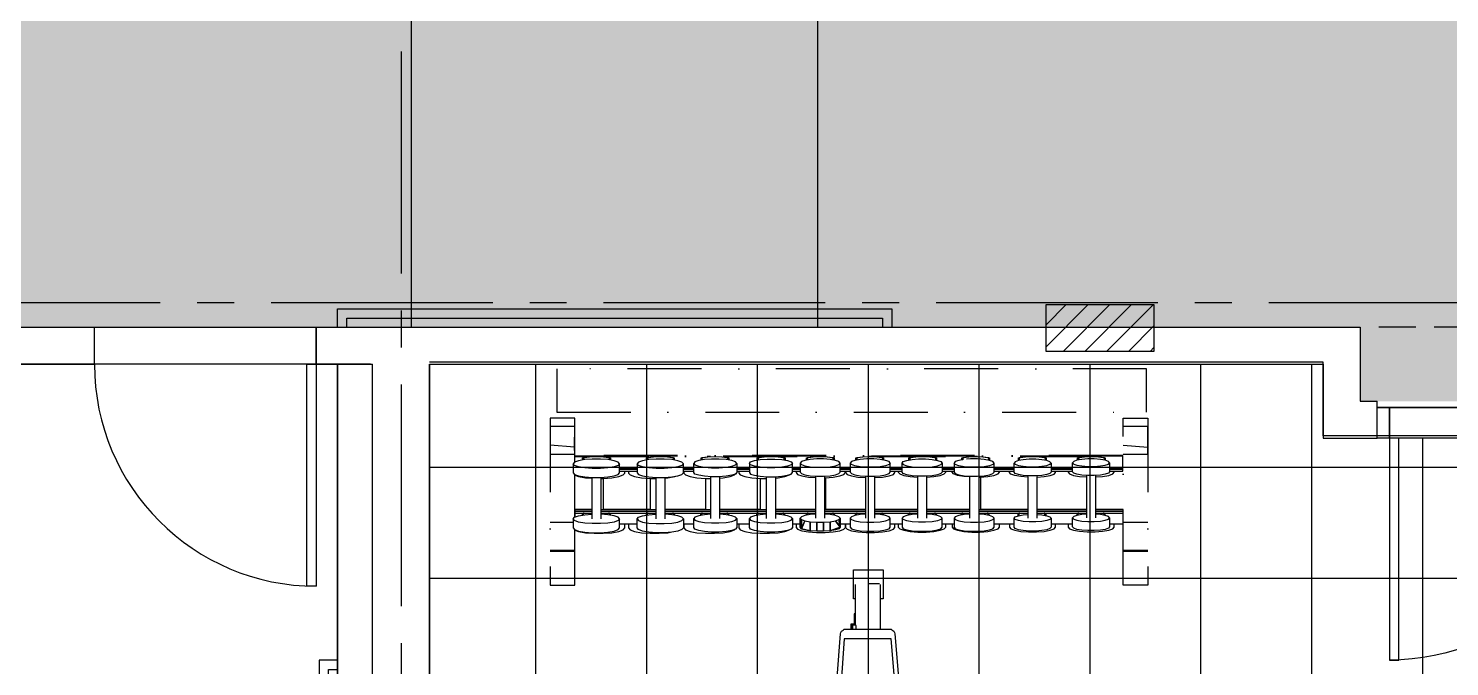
# Model space of a CAD drawing. Header units: inches. Extents: x 5931 to 10048, y 0 to 3185.
# Drawn here: x 7059.5 to 7290.3, y 1058.2 to 1161.8 of the extents above; entities that cross this region are included whole.
import ezdxf

# ---------------------------------------------------------------- set-up
doc = ezdxf.new("R2010")
doc.units = ezdxf.units.IN
doc.header["$LTSCALE"] = 48
doc.header["$MEASUREMENT"] = 0
for name, pattern in [('CENTER2', [1.125, 0.75, -0.125, 0.125, -0.125]), ('DASHDOT2', [0.5, 0.25, -0.125, 0, -0.125]), ('HIDDEN', [0.375, 0.25, -0.125]), ('HIDDEN2', [0.1875, 0.125, -0.0625])]:
    doc.linetypes.add(name, pattern=pattern)
for name, color, linetype in [('_0_Objects', 8, 'Continuous'), ('A-Door', 8, 'Continuous'), ('A-Door-Head', 8, 'Continuous'), ('A-Eqpm-NIC', 8, 'DASHDOT2'), ('A-Flor-Case-Full Height', 8, 'Continuous'), ('A-Flor-Hral', 8, 'Continuous'), ('A-Flor-Pattern', 8, 'Continuous'), ('A-Flor-Soffit', 8, 'HIDDEN2'), ('A-Flor-Spcl', 8, 'Continuous'), ('A-Flor-Strs', 8, 'Continuous'), ('A-Glaz', 8, 'Continuous'), ('A-Grid(3-32)', 8, 'CENTER2'), ('A-Wall-Full', 8, 'Continuous')]:
    doc.layers.add(name, color=color, linetype=linetype)

# ---------------------------------------------------------------- blocks, each defined once
blk = doc.blocks.new('1ST FLOOR - STRUCTURAL GRID')
at = {"layer": 'A-Grid(3-32)'}
for p, q in [((3104.5, -7426.01), (3104.5, -9520.75)), ((5927.38, -8924.75), (2104.5, -8924.75))]:
    blk.add_line(p, q, dxfattribs=at)
blk = doc.blocks.new('Precor_119_0')
for p, q in [((-10.37, 52.71), (-10.37, 53.92)), ((-9.84, 53.92), (-9.84, 52.71)), ((10.71, 53.92), (10.71, 52.71)), ((-12.87, 52.25), (-12.87, 51.8)), ((-2, 46.98), (-2, 51.26)), ((-1.94, 51.37), (-1.87, 51.38)), ((-1.87, 51.38), (1.86, 51.38)), ((1.87, 51.38), (1.94, 51.37)), ((2, 51.26), (2, 46.98)), ((12.99, 48.54), (12.99, 50.99)), ((5, 37.04), (5.32, 37.04)), ((5.32, 36.54), (5, 36.54)), ((-4.65, 18.12), (-4.62, 18.14)), ((3.82, 11.13), (4.36, 18.14)), ((4.62, 18.14), (4.65, 18.12)), ((-2, 2.36), (-2, 9.55)), ((2.68, 9.55), (2.68, 8.8)), ((2, 8.91), (2, 2.36)), ((2.02, 8.8), (2.49, 8.8)), ((2.68, 8.8), (2.71, 8.8)), ((-0.21, 2.22), (-1.87, 2.22))]:
    blk.add_line(p, q)
for points in [[(-11.21, 52.39), (-11.21, 53.16), (-11.21, 53.19), (-11.18, 53.21), (-11.15, 53.22), (-10.48, 53.22)], [(-10.48, 52.93), (-10.48, 53.81), (-10.37, 53.92), (-9.84, 53.92), (-9.73, 53.81), (-9.73, 52.93)], [(-9.73, 53.22), (-9.13, 53.22), (-9.1, 53.21), (-9.08, 53.19), (-9.07, 53.16), (-9.07, 52.39)], [(9.34, 52.39), (9.34, 53.16), (9.35, 53.19), (9.37, 53.21), (9.4, 53.22), (10.07, 53.22)], [(10.07, 52.93), (10.07, 53.81), (10.18, 53.92)], [(10.66, 52.71), (10.18, 52.71), (10.18, 53.92), (10.71, 53.92), (10.82, 53.81), (10.82, 52.93)], [(10.82, 53.22), (11.42, 53.22), (11.45, 53.21), (11.47, 53.19), (11.48, 53.16), (11.48, 52.39)], [(-12.89, 48.43), (-12.92, 48.43), (-13.18, 48.43), (-13.24, 48.44), (-13.28, 48.48), (-13.3, 48.54), (-13.3, 52.25), (-13.28, 52.3), (-13.24, 52.35), (-13.18, 52.36), (-12.92, 52.36), (-12.89, 52.36)], [(-12.89, 52.36), (-12.87, 52.38), (-12.8, 52.39), (12.94, 52.39), (13.01, 52.38), (13.02, 52.36)], [(13.02, 52.36), (13.18, 52.36), (13.24, 52.35), (13.28, 52.3), (13.3, 52.25), (13.3, 48.54), (13.28, 48.48), (13.24, 48.44), (13.18, 48.43), (13.02, 48.43)], [(-1.99, 48.39), (-12.8, 48.39), (-12.87, 48.41), (-12.89, 48.43)], [(13.02, 48.43), (13.01, 48.41), (12.94, 48.39), (2, 48.39)], [(5, 42.92), (4.96, 42.82), (4.85, 42.75), (4.7, 42.73), (-4.7, 42.73), (-4.85, 42.75), (-4.96, 42.82), (-5, 42.92)], [(5.55, 36.48), (5.32, 36.48), (5.32, 37.11), (5.55, 37.11)], [(5, 36.6), (4.96, 36.51), (4.92, 36.45), (4.81, 36.38), (4.66, 36.35), (-4.62, 36.35), (-4.77, 36.38), (-4.88, 36.45), (-4.96, 36.51), (-5, 36.6)], [(4.85, 36.44), (4.7, 36.41), (-4.7, 36.41), (-4.85, 36.44), (-4.96, 36.51)], [(4.96, 36.24), (4.85, 36.17), (4.7, 36.15), (-4.7, 36.15), (-4.85, 36.17), (-4.96, 36.24)], [(-3.92, 9.73), (-4.04, 9.79), (-4.24, 9.91), (-4.31, 10.08), (-4.39, 10.33), (-5, 17.35), (-5, 17.6), (-4.92, 17.84), (-4.84, 18.01), (-4.65, 18.13), (-4.63, 18.14)], [(-4.36, 18.14), (-3.77, 11.13), (3.82, 11.13)], [(4.63, 18.14), (4.65, 18.13), (4.84, 18.01), (4.92, 17.84), (5, 17.6), (5, 17.35), (4.45, 10.33), (4.37, 10.08), (4.29, 9.91), (4.09, 9.79), (3.98, 9.73)], [(4.06, 9.77), (3.82, 9.55), (-3.77, 9.55), (-4.01, 9.77)], [(2.46, 9.55), (2.46, 9), (2.44, 8.94), (2.4, 8.89), (2.33, 8.87), (2.09, 8.87), (2.02, 8.89), (1.98, 8.94), (1.96, 9), (1.96, 9.55)], [(2.71, 9.55), (2.71, 8.69), (2.21, 8.69)], [(2.68, 8.79), (2.49, 8.79), (2.49, 9.55)], [(2.02, 8.89), (2.02, 7.09), (2.21, 7.09), (2.21, 8.8)], [(2, 4.68), (2.34, 4.68), (2.34, 0), (-2.5, 0), (-2.5, 4.68), (-2, 4.68)]]:
    blk.add_lwpolyline(points)
for points in [[(-5, 18.44), (-5, 46.69), (-4.96, 46.8), (-4.92, 46.88), (-4.83, 46.96), (-4.7, 46.98), (4.7, 46.98), (4.83, 46.96), (4.92, 46.88), (4.96, 46.8), (5, 46.69), (5, 18.44), (4.96, 18.32), (4.92, 18.24), (4.83, 18.17), (4.7, 18.14), (-4.7, 18.14), (-4.83, 18.17), (-4.92, 18.24), (-4.96, 18.32)], [(-5, 46.69), (-4.96, 46.8), (-4.83, 18.17), (-5, 18.44)], [(-4.92, 46.88), (-4.83, 46.96), (-4.83, 18.17), (-4.96, 46.8)], [(-4.7, 46.98), (4.7, 46.98), (-4.83, 18.17), (-4.83, 46.96)], [(4.83, 46.96), (4.92, 46.88), (-4.83, 18.17), (4.7, 46.98)], [(4.96, 46.8), (5, 46.69), (-4.83, 18.17), (4.92, 46.88)], [(5, 18.44), (4.96, 18.32), (-4.83, 18.17), (5, 46.69)], [(5.61, 37.23), (5.61, 36.36), (5.55, 36.36), (5.55, 37.23)], [(5.61, 36.36), (5.55, 36.36), (5.55, 37.23), (5.61, 37.23)], [(-4.96, 18.32), (-5, 18.44), (-4.83, 18.17), (-4.92, 18.24)], [(4.92, 18.24), (4.83, 18.17), (-4.83, 18.17), (4.96, 18.32)], [(4.7, 18.14), (-4.7, 18.14), (-4.83, 18.17), (4.83, 18.17)]]:
    blk.add_lwpolyline(points, close=True)
blk = doc.blocks.new('Precor_812')
for p, q in [((-44.55, 24.18), (-44.53, 24.18)), ((-48.53, 21.25), (-44.53, 21.25)), ((-44.53, 22.94), (-44.56, 22.94)), ((-44.56, 22.8), (-44.53, 22.8)), ((-44.53, 21.39), (-44.53, 21.39)), ((44.47, 21.03), (-44.53, 21.03)), ((-44.53, 20.98), (44.47, 20.98)), ((44.47, 20.94), (-44.53, 20.94)), ((-44.53, 20.88), (44.47, 20.88)), ((44.53, 21.25), (48.53, 21.25)), ((48.53, 22.94), (48.5, 22.94)), ((48.5, 22.8), (48.53, 22.8)), ((48.53, 21.39), (48.53, 21.39)), ((-37.28, 18.93), (-34.39, 18.93)), ((-34.39, 18.75), (-37.28, 18.75)), ((-37.28, 18.51), (-34.39, 18.51)), ((-26.89, 18.93), (-25.22, 18.93)), ((-25.22, 18.75), (-26.89, 18.75)), ((-26.89, 18.51), (-25.22, 18.51)), ((-18.22, 18.93), (-16.18, 18.93)), ((-16.18, 18.75), (-18.22, 18.75)), ((-18.22, 18.51), (-16.18, 18.51)), ((-9.18, 18.93), (-7.94, 18.93)), ((-7.94, 18.75), (-9.18, 18.75)), ((-9.18, 18.51), (-7.94, 18.51)), ((-1.44, 18.93), (0.2, 18.93)), ((0.2, 18.75), (-1.44, 18.75)), ((-1.44, 18.51), (0.2, 18.51)), ((6.7, 18.93), (8.63, 18.93)), ((8.63, 18.75), (6.7, 18.75)), ((6.7, 18.51), (8.63, 18.51)), ((15.13, 18.93), (17.06, 18.93)), ((17.06, 18.75), (15.13, 18.75)), ((15.13, 18.51), (17.06, 18.51)), ((23.56, 18.93), (26.8, 18.93)), ((26.8, 18.75), (23.56, 18.75)), ((23.56, 18.51), (26.8, 18.51)), ((32.8, 18.93), (36.31, 18.93)), ((36.31, 18.75), (32.8, 18.75)), ((32.8, 18.51), (36.31, 18.51)), ((42.31, 18.93), (44.47, 18.93)), ((44.47, 18.75), (42.31, 18.75)), ((-44.53, 11.03), (-44.53, 17.96)), ((-41.78, 17.48), (-41.78, 10.75)), ((-40.28, 17.48), (-40.28, 10.75)), ((-39.89, 12.21), (-39.89, 17.32)), ((-32.31, 17.32), (-32.31, 12.21)), ((-31.39, 17.48), (-31.39, 10.75)), ((-29.89, 17.48), (-29.89, 10.75)), ((-23.31, 17.32), (-23.31, 12.21)), ((-22.47, 17.59), (-22.47, 10.81)), ((-20.97, 10.81), (-20.97, 17.59)), ((-14.41, 17.32), (-14.41, 12.21)), ((-13.43, 17.59), (-13.43, 10.81)), ((-11.93, 17.59), (-11.93, 10.81)), ((-5.44, 17.7), (-5.44, 10.86)), ((-3.94, 10.86), (-3.94, 17.7)), ((-3.83, 17.45), (-3.83, 12.21)), ((2.7, 17.7), (2.7, 10.86)), ((4.2, 10.86), (4.2, 17.7)), ((11.1, 17.54), (11.1, 12.21)), ((11.13, 17.7), (11.13, 10.86)), ((12.63, 10.86), (12.63, 17.7)), ((19.56, 17.7), (19.56, 10.86)), ((21.06, 17.7), (21.06, 10.86)), ((21.34, 17.54), (21.34, 12.21)), ((29.05, 17.76), (29.05, 10.87)), ((30.55, 10.87), (30.55, 17.76)), ((38.56, 17.81), (38.56, 10.92)), ((40.06, 10.92), (40.06, 17.81)), ((-44.51, 12.3), (-44.51, 11.03)), ((-41.78, 12.3), (-44.51, 12.3)), ((-41.78, 12.21), (-44.51, 12.21)), ((-41.78, 11.95), (-44.51, 11.95)), ((-44.51, 11.7), (-41.78, 11.7)), ((-43.28, 11.36), (-43.28, 11.7)), ((-31.39, 12.21), (-40.28, 12.21)), ((-31.39, 11.95), (-40.28, 11.95)), ((-40.28, 11.7), (-31.39, 11.7)), ((-32.31, 12.3), (-39.89, 12.3)), ((-38.77, 11.7), (-38.77, 11.36)), ((-32.88, 11.36), (-32.88, 11.7)), ((-23.31, 12.3), (-29.89, 12.3)), ((-22.47, 12.21), (-29.89, 12.21)), ((-22.47, 11.95), (-29.89, 11.95)), ((-29.89, 11.7), (-22.47, 11.7)), ((-28.38, 11.7), (-28.38, 11.36)), ((-24.07, 11.33), (-24.07, 11.7)), ((-14.41, 12.3), (-20.97, 12.3)), ((-13.43, 12.21), (-20.97, 12.21)), ((-13.43, 11.95), (-20.97, 11.95)), ((-20.97, 11.7), (-13.43, 11.7)), ((-19.57, 11.7), (-19.57, 11.37)), ((-14.97, 11.34), (-14.97, 11.7)), ((-5.44, 12.3), (-11.93, 12.3)), ((-5.44, 12.21), (-11.93, 12.21)), ((-5.44, 11.95), (-11.93, 11.95)), ((-11.93, 11.7), (-5.44, 11.7)), ((-10.47, 11.7), (-10.47, 11.36)), ((-6.9, 11.35), (-6.9, 11.7)), ((2.7, 12.21), (-3.94, 12.21)), ((2.7, 11.95), (-3.94, 11.95)), ((-3.94, 11.7), (2.7, 11.7)), ((2.7, 12.3), (-3.83, 12.3)), ((-2.39, 11.7), (-2.39, 11.33)), ((1.08, 11.32), (1.08, 11.7)), ((11.1, 12.3), (4.2, 12.3)), ((11.13, 12.21), (4.2, 12.21)), ((11.13, 11.95), (4.2, 11.95)), ((4.2, 11.7), (11.13, 11.7)), ((5.58, 11.7), (5.58, 11.36)), ((9.65, 11.34), (9.65, 11.7)), ((19.56, 12.3), (12.63, 12.3)), ((19.56, 12.21), (12.63, 12.21)), ((19.56, 11.95), (12.63, 11.95)), ((12.63, 11.7), (19.56, 11.7)), ((14.15, 11.7), (14.15, 11.33)), ((18.22, 11.36), (18.22, 11.7)), ((29.05, 12.21), (21.06, 12.21)), ((29.05, 11.95), (21.06, 11.95)), ((21.06, 11.7), (29.05, 11.7)), ((29.05, 12.3), (21.34, 12.3)), ((22.72, 11.7), (22.72, 11.31)), ((27.45, 11.25), (27.45, 11.7)), ((38.56, 12.3), (30.55, 12.3)), ((38.56, 12.21), (30.55, 12.21)), ((38.56, 11.95), (30.55, 11.95)), ((30.55, 11.7), (38.56, 11.7)), ((31.95, 11.7), (31.95, 11.3)), ((37.04, 11.33), (37.04, 11.7)), ((44.52, 12.21), (40.06, 12.21)), ((44.52, 11.95), (40.06, 11.95)), ((40.06, 11.7), (44.52, 11.7)), ((41.54, 11.7), (41.54, 11.33)), ((-48.53, 10.22), (-44.78, 10.22)), ((-37.28, 9.98), (-34.39, 9.98)), ((-26.89, 9.98), (-25.22, 9.98)), ((-18.22, 9.98), (-16.18, 9.98)), ((-9.18, 9.98), (-7.94, 9.98)), ((-1.44, 9.98), (0.2, 9.98)), ((6.7, 9.98), (8.63, 9.98)), ((15.13, 9.98), (17.06, 9.98)), ((23.56, 9.98), (26.8, 9.98)), ((32.8, 9.98), (36.31, 9.98)), ((44.53, 10.22), (48.53, 10.22)), ((-44.53, 0), (-44.53, 9.01)), ((-44.53, 5.63), (-48.53, 5.63)), ((-48.53, 5.53), (-44.53, 5.53)), ((48.53, 5.63), (44.53, 5.63)), ((44.53, 5.53), (48.53, 5.53))]:
    blk.add_line(p, q)
for points in [[(-44.53, 19.98), (-44.53, 27.12), (-48.53, 27.12), (-48.53, 0), (-44.53, 0)], [(-44.56, 22.37), (-44.53, 25.73), (-48.53, 25.73)], [(44.53, 22.71), (48.5, 22.37), (48.53, 25.73), (44.53, 25.73)], [(-48.53, 21.27), (-44.53, 21.27), (-44.56, 22.37), (-48.53, 22.71)], [(-43.25, 20.31), (-43.25, 20.69), (-42.2, 20.81), (-41, 20.86), (-39.8, 20.81), (-38.75, 20.69), (-38.75, 20.3)], [(-38.88, 20.32), (-38.88, 20.65), (-39.87, 20.77), (-41, 20.81), (-42.13, 20.77), (-43.12, 20.65), (-43.12, 20.34)], [(-40.83, 20.94), (-40.56, 20.95), (-40.3, 20.94)], [(-32.87, 20.31), (-32.87, 20.69), (-31.82, 20.81), (-30.62, 20.86), (-29.42, 20.81), (-28.37, 20.69), (-28.37, 20.3)], [(-28.5, 20.33), (-28.5, 20.65), (-29.49, 20.77), (-30.62, 20.81), (-31.75, 20.77), (-32.74, 20.65), (-32.74, 20.33)], [(-31.84, 20.94), (-31.58, 20.95), (-31.32, 20.94)], [(-24.03, 20.29), (-24.03, 20.69), (-22.98, 20.81), (-21.78, 20.86), (-20.58, 20.81), (-19.53, 20.69), (-19.53, 20.31)], [(-19.66, 20.33), (-19.66, 20.65), (-20.65, 20.77), (-21.78, 20.81), (-22.91, 20.77), (-23.9, 20.65), (-23.9, 20.31)], [(-23.01, 20.94), (-22.75, 20.95), (-22.49, 20.94)], [(-14.9, 20.31), (-14.9, 20.69), (-13.84, 20.81), (-12.65, 20.86), (-11.45, 20.81), (-10.39, 20.69), (-10.39, 20.29)], [(-10.52, 20.32), (-10.52, 20.65), (-11.52, 20.77), (-12.65, 20.81), (-13.77, 20.77), (-14.77, 20.65), (-14.77, 20.33)], [(-13.89, 20.94), (-13.62, 20.95), (-13.36, 20.94)], [(-6.93, 20.29), (-6.93, 20.69), (-5.88, 20.81), (-4.68, 20.86), (-3.48, 20.81), (-2.43, 20.69), (-2.43, 20.29)], [(-2.56, 20.31), (-2.56, 20.65), (-3.55, 20.77), (-4.68, 20.81), (-5.81, 20.77), (-6.8, 20.65), (-6.8, 20.31)], [(-4.95, 20.94), (-4.68, 20.95), (-4.42, 20.94)], [(1.12, 20.27), (1.12, 20.69), (2.17, 20.81), (3.37, 20.86), (4.57, 20.81), (5.62, 20.69), (5.62, 20.3)], [(5.49, 20.33), (5.49, 20.65), (4.5, 20.77), (3.37, 20.81), (2.24, 20.77), (1.25, 20.65), (1.25, 20.3)], [(3.1, 20.94), (3.37, 20.95), (3.63, 20.94)], [(9.72, 20.31), (9.72, 20.69), (10.78, 20.81), (11.97, 20.86), (13.17, 20.81), (14.23, 20.69), (14.23, 20.27)], [(14.1, 20.29), (14.1, 20.65), (13.1, 20.77), (11.97, 20.81), (10.85, 20.77), (9.85, 20.65), (9.85, 20.33)], [(11.71, 20.94), (11.97, 20.95), (12.24, 20.94)], [(18.33, 20.33), (18.33, 20.69), (19.38, 20.81), (20.58, 20.86), (21.78, 20.81), (22.83, 20.69), (22.83, 20.24)], [(22.7, 20.26), (22.7, 20.65), (21.71, 20.77), (20.58, 20.81), (19.45, 20.77), (18.46, 20.65), (18.46, 20.35)], [(20.32, 20.94), (20.58, 20.95), (20.85, 20.94)], [(27.52, 20.22), (27.52, 20.69), (28.57, 20.81), (29.77, 20.86), (30.97, 20.81), (32.02, 20.69), (32.02, 20.23)], [(31.89, 20.26), (31.89, 20.65), (30.9, 20.77), (29.77, 20.81), (28.64, 20.77), (27.65, 20.65), (27.65, 20.25)], [(29.51, 20.94), (29.77, 20.95), (30.04, 20.94)], [(37.11, 20.29), (37.11, 20.69), (38.17, 20.81), (39.36, 20.86), (40.56, 20.81), (41.61, 20.69), (41.61, 20.27)], [(41.48, 20.29), (41.48, 20.65), (40.49, 20.77), (39.36, 20.81), (38.23, 20.77), (37.24, 20.65), (37.24, 20.31)], [(39.1, 20.94), (39.36, 20.95), (39.63, 20.94)], [(42.31, 18.51), (44.47, 18.51), (44.47, 21.03)], [(44.53, 21.27), (48.53, 21.27), (48.5, 22.37)], [(-37.28, 19.7), (-37.51, 19.97), (-38.16, 20.2), (-39.16, 20.37), (-40.38, 20.47), (-41.68, 20.47), (-42.91, 20.37), (-43.91, 20.2), (-44.56, 19.97), (-44.78, 19.7), (-44.78, 18.23), (-44.56, 17.97), (-43.91, 17.74), (-42.91, 17.56), (-41.68, 17.47), (-40.38, 17.47), (-39.16, 17.56), (-38.16, 17.74), (-37.51, 17.97), (-37.28, 18.23), (-37.28, 19.7), (-37.51, 19.44), (-38.16, 19.2), (-39.16, 19.03), (-40.38, 18.94), (-41.68, 18.94), (-42.91, 19.03), (-43.91, 19.2), (-44.56, 19.44), (-44.78, 19.7)], [(-40.28, 17.32), (-39.9, 17.32), (-38.51, 17.42), (-37.38, 17.62), (-36.65, 17.88), (-36.39, 18.18), (-36.39, 18.51)], [(-35.81, 18.51), (-35.81, 18.18), (-35.55, 17.88), (-34.81, 17.62), (-33.68, 17.42), (-32.29, 17.32), (-31.39, 17.32)], [(-26.89, 19.7), (-27.12, 19.97), (-27.77, 20.2), (-28.76, 20.37), (-29.99, 20.47), (-31.29, 20.47), (-32.52, 20.37), (-33.51, 20.2), (-34.17, 19.97), (-34.39, 19.7), (-34.39, 18.23), (-34.17, 17.97), (-33.51, 17.74), (-32.52, 17.56), (-31.29, 17.47), (-29.99, 17.47), (-28.76, 17.56), (-27.77, 17.74), (-27.12, 17.97), (-26.89, 18.23), (-26.89, 19.7), (-27.12, 19.44), (-27.77, 19.2), (-28.76, 19.03), (-29.99, 18.94), (-31.29, 18.94), (-32.52, 19.03), (-33.51, 19.2), (-34.17, 19.44), (-34.39, 19.7)], [(-26.81, 18.51), (-26.81, 18.18), (-26.56, 17.88), (-25.82, 17.62), (-24.69, 17.42), (-23.3, 17.32), (-22.47, 17.32)], [(-18.22, 19.76), (-18.43, 20.01), (-19.04, 20.22), (-19.97, 20.39), (-21.12, 20.47), (-22.33, 20.47), (-23.47, 20.39), (-24.4, 20.22), (-25.01, 20.01), (-25.22, 19.76), (-25.01, 19.51), (-24.4, 19.3), (-23.47, 19.13), (-22.33, 19.05), (-21.12, 19.05), (-19.97, 19.13), (-19.04, 19.3), (-18.43, 19.51), (-18.22, 19.76), (-18.22, 18.29), (-18.43, 18.04), (-19.04, 17.83), (-19.97, 17.67), (-21.12, 17.58), (-22.33, 17.58), (-23.47, 17.67), (-24.4, 17.83), (-25.01, 18.04), (-25.22, 18.29), (-25.22, 19.76)], [(-17.91, 18.51), (-17.91, 18.18), (-17.65, 17.88), (-16.92, 17.62), (-15.78, 17.42), (-14.4, 17.32), (-13.43, 17.32)], [(-16.18, 19.76), (-15.97, 20.01), (-15.36, 20.22), (-14.43, 20.39), (-13.29, 20.47), (-12.07, 20.47), (-10.93, 20.39), (-10, 20.22), (-9.39, 20.01), (-9.18, 19.76), (-9.39, 19.51), (-10, 19.3), (-10.93, 19.13), (-12.07, 19.05), (-13.29, 19.05), (-14.43, 19.13), (-15.36, 19.3), (-15.97, 19.51), (-16.18, 19.76), (-16.18, 18.29), (-15.97, 18.04), (-15.36, 17.83), (-14.43, 17.67), (-13.29, 17.58), (-12.07, 17.58), (-10.93, 17.67), (-10, 17.83), (-9.39, 18.04), (-9.18, 18.29), (-9.18, 19.76)], [(-8.58, 18.51), (-8.58, 18.26), (-8.34, 17.97), (-7.64, 17.73), (-6.58, 17.54), (-5.44, 17.46)], [(-7.94, 19.82), (-7.74, 19.59), (-7.18, 19.38), (-6.31, 19.23), (-5.25, 19.15), (-4.12, 19.15), (-3.06, 19.23), (-2.2, 19.38), (-1.63, 19.59), (-1.44, 19.82), (-1.63, 20.05), (-2.2, 20.25), (-3.06, 20.4), (-4.12, 20.48), (-5.25, 20.48), (-6.31, 20.4), (-7.18, 20.25), (-7.74, 20.05), (-7.94, 19.82), (-7.94, 18.35), (-7.74, 18.12), (-7.18, 17.92), (-6.31, 17.77), (-5.25, 17.69), (-4.12, 17.69), (-3.06, 17.77), (-2.2, 17.92), (-1.63, 18.12), (-1.44, 18.35), (-1.44, 19.82)], [(-3.94, 17.44), (-3.88, 17.44), (-2.58, 17.54), (-1.51, 17.73), (-0.82, 17.97), (-0.58, 18.26), (-0.58, 18.51)], [(-0.55, 18.51), (-0.55, 18.26), (-0.31, 17.97), (0.39, 17.73), (1.45, 17.54), (2.7, 17.45)], [(6.7, 19.82), (6.51, 20.05), (5.94, 20.25), (5.08, 20.4), (4.02, 20.48), (2.89, 20.48), (1.83, 20.4), (0.96, 20.25), (0.4, 20.05), (0.2, 19.82), (0.2, 18.35), (0.4, 18.12), (0.96, 17.92), (1.83, 17.77), (2.89, 17.69), (4.02, 17.69), (5.08, 17.77), (5.94, 17.92), (6.51, 18.12), (6.7, 18.35), (6.7, 19.82), (6.51, 19.59), (5.94, 19.38), (5.08, 19.23), (4.02, 19.15), (2.89, 19.15), (1.83, 19.23), (0.96, 19.38), (0.4, 19.59), (0.2, 19.82)], [(4.2, 17.45), (5.45, 17.54), (6.52, 17.73), (7.21, 17.97), (7.45, 18.26), (7.45, 18.51)], [(8, 18.51), (8, 18.32), (8.24, 18.05), (8.9, 17.81), (9.93, 17.63), (11.13, 17.54)], [(8.63, 19.82), (8.82, 20.05), (9.39, 20.25), (10.25, 20.4), (11.31, 20.48), (12.44, 20.48), (13.5, 20.4), (14.37, 20.25), (14.93, 20.05), (15.13, 19.82), (15.13, 18.35), (14.93, 18.12), (14.37, 17.92), (13.5, 17.77), (12.44, 17.69), (11.31, 17.69), (10.25, 17.77), (9.39, 17.92), (8.82, 18.12), (8.63, 18.35), (8.63, 19.82), (8.82, 19.59), (9.39, 19.38), (10.25, 19.23), (11.31, 19.15), (12.44, 19.15), (13.5, 19.23), (14.37, 19.38), (14.93, 19.59), (15.13, 19.82)], [(12.63, 17.54), (13.78, 17.63), (14.81, 17.81), (15.47, 18.05), (15.71, 18.32), (15.71, 18.51)], [(19.56, 17.56), (18.67, 17.63), (17.64, 17.81), (16.97, 18.05), (16.74, 18.32), (16.74, 18.51)], [(18.46, 20.36), (18.35, 20.34), (17.82, 20.25), (17.26, 20.05), (17.06, 19.82), (17.06, 18.35), (17.26, 18.12), (17.82, 17.92), (18.69, 17.77), (19.75, 17.69), (20.88, 17.69), (21.94, 17.77), (22.8, 17.92), (23.37, 18.12), (23.56, 18.35), (23.56, 19.82), (23.37, 19.59), (22.8, 19.38), (21.94, 19.23), (20.88, 19.15), (19.75, 19.15), (18.69, 19.23), (17.82, 19.38), (17.26, 19.59), (17.06, 19.82)], [(23.56, 19.82), (23.37, 20.05), (22.8, 20.25), (21.94, 20.4), (20.88, 20.48), (19.75, 20.48), (19.1, 20.43)], [(21.06, 17.53), (21.26, 17.53), (22.52, 17.63), (23.54, 17.81), (24.21, 18.05), (24.44, 18.32), (24.44, 18.51)], [(29.05, 17.55), (27.92, 17.63), (26.92, 17.81), (26.27, 18.04), (26.05, 18.3), (26.05, 18.51)], [(32.8, 19.82), (32.8, 18.35), (32.62, 18.14), (32.1, 17.96), (31.3, 17.82), (30.32, 17.74), (29.28, 17.74), (28.3, 17.82), (27.5, 17.96), (26.98, 18.14), (26.8, 18.35), (26.8, 19.82), (26.98, 19.61), (27.5, 19.42), (28.3, 19.29), (29.28, 19.21), (30.32, 19.21), (31.3, 19.29), (32.1, 19.42), (32.62, 19.61), (32.8, 19.82), (32.62, 20.03), (32.1, 20.22), (31.3, 20.36), (30.32, 20.43), (29.28, 20.43), (28.3, 20.36), (27.5, 20.22), (26.98, 20.03), (26.8, 19.82)], [(30.55, 17.55), (31.67, 17.63), (32.67, 17.81), (33.32, 18.04), (33.55, 18.3), (33.55, 18.51)], [(35.56, 18.51), (35.56, 18.32), (35.78, 18.05), (36.44, 17.82), (37.43, 17.64), (38.56, 17.56)], [(42.31, 19.87), (42.13, 20.09), (41.61, 20.27), (40.81, 20.41), (39.83, 20.49), (38.79, 20.49), (37.81, 20.41), (37.01, 20.27), (36.49, 20.09), (36.31, 19.87), (36.49, 19.66), (37.01, 19.48), (37.81, 19.34), (38.79, 19.26), (39.83, 19.26), (40.81, 19.34), (41.61, 19.48), (42.13, 19.66), (42.31, 19.87), (42.31, 18.41), (42.13, 18.19), (41.61, 18.01), (40.81, 17.87), (39.83, 17.8), (38.79, 17.8), (37.81, 17.87), (37.01, 18.01), (36.49, 18.19), (36.31, 18.41), (36.31, 19.87)], [(40.06, 17.56), (41.18, 17.64), (42.18, 17.82), (42.83, 18.05), (43.06, 18.32), (43.06, 18.51)], [(-44.53, 17.84), (-43.9, 17.62), (-42.77, 17.42), (-41.78, 17.35)], [(-29.89, 17.39), (-29.43, 17.42), (-28.3, 17.62), (-28.15, 17.67)], [(-20.97, 17.38), (-20.44, 17.42), (-19.31, 17.62), (-18.57, 17.88), (-18.31, 18.18), (-18.31, 18.19)], [(-11.93, 17.39), (-11.53, 17.42), (-10.4, 17.62), (-9.66, 17.88)], [(-43.01, 11.7), (-43.15, 11.69), (-43.15, 11.38)], [(-38.9, 11.38), (-38.9, 11.69), (-39.04, 11.7)], [(-32.61, 11.7), (-32.75, 11.69), (-32.75, 11.38)], [(-28.51, 11.38), (-28.51, 11.69), (-28.65, 11.7)], [(-23.8, 11.7), (-23.95, 11.69), (-23.95, 11.35)], [(-19.7, 11.39), (-19.7, 11.69), (-19.84, 11.7)], [(-14.7, 11.7), (-14.84, 11.69), (-14.84, 11.36)], [(-10.6, 11.38), (-10.6, 11.69), (-10.74, 11.7)], [(-6.63, 11.7), (-6.77, 11.69), (-6.77, 11.37)], [(-2.52, 11.35), (-2.52, 11.69), (-2.66, 11.7)], [(1.35, 11.7), (1.21, 11.69), (1.21, 11.34)], [(5.45, 11.38), (5.45, 11.69), (5.31, 11.7)], [(9.92, 11.7), (9.78, 11.69), (9.78, 11.36)], [(14.02, 11.36), (14.02, 11.69), (13.88, 11.7)], [(18.49, 11.7), (18.34, 11.69), (18.34, 11.39)], [(22.59, 11.33), (22.59, 11.69), (22.45, 11.7)], [(27.72, 11.7), (27.58, 11.69), (27.58, 11.28)], [(31.82, 11.32), (31.82, 11.69), (31.68, 11.7)], [(37.31, 11.7), (37.17, 11.69), (37.17, 11.35)], [(42.31, 9.98), (44.52, 9.98), (44.52, 12.3), (40.06, 12.3)], [(41.41, 11.36), (41.41, 11.69), (41.27, 11.7)], [(-37.28, 10.75), (-37.51, 10.49), (-38.16, 10.25), (-39.16, 10.08), (-40.38, 9.99), (-41.68, 9.99), (-42.91, 10.08), (-43.91, 10.25), (-44.56, 10.49), (-44.78, 10.75), (-44.56, 11.02), (-43.91, 11.25), (-42.91, 11.42), (-41.78, 11.51)], [(-44.78, 10.75), (-44.78, 9.28), (-44.56, 9.02), (-43.91, 8.79), (-42.91, 8.61), (-41.68, 8.52), (-40.38, 8.52), (-39.16, 8.61), (-38.16, 8.79), (-37.51, 9.02), (-37.28, 9.28), (-37.28, 10.75), (-37.51, 11.02), (-38.16, 11.25), (-39.16, 11.42), (-40.28, 11.51)], [(-44.51, 11.1), (-44.53, 11.09), (-44.51, 11.1)], [(-44.53, 8.94), (-43.9, 8.72), (-42.77, 8.52), (-41.38, 8.42), (-39.9, 8.42), (-38.51, 8.52), (-37.38, 8.72), (-36.65, 8.98), (-36.39, 9.28), (-36.39, 9.98)], [(-35.81, 9.98), (-35.81, 9.28), (-35.55, 8.98), (-34.81, 8.72), (-33.68, 8.52), (-32.29, 8.42), (-30.82, 8.42), (-29.43, 8.52), (-29.01, 8.59)], [(-34.39, 10.75), (-34.17, 10.49), (-33.51, 10.25), (-32.52, 10.08), (-31.29, 9.99), (-29.99, 9.99), (-28.76, 10.08), (-27.77, 10.25), (-27.12, 10.49), (-26.89, 10.75), (-26.89, 9.28), (-27.12, 9.02), (-27.77, 8.79), (-28.76, 8.61), (-29.99, 8.52), (-31.29, 8.52), (-32.52, 8.61), (-33.51, 8.79), (-34.17, 9.02), (-34.39, 9.28), (-34.39, 10.75), (-34.17, 11.02), (-33.51, 11.25), (-32.52, 11.42), (-31.39, 11.51)], [(-26.89, 10.75), (-27.12, 11.02), (-27.77, 11.25), (-28.76, 11.42), (-29.89, 11.51)], [(-26.81, 9.98), (-26.81, 9.28), (-26.56, 8.98), (-25.82, 8.72), (-24.69, 8.52), (-23.3, 8.42), (-21.82, 8.42), (-20.44, 8.52), (-19.31, 8.72), (-18.57, 8.98), (-18.49, 9.07), (-18.57, 8.98)], [(-22.47, 11.51), (-23.47, 11.44), (-24.4, 11.27), (-25.01, 11.06), (-25.22, 10.81), (-25.01, 10.56), (-24.4, 10.34), (-23.47, 10.18), (-22.33, 10.1), (-21.12, 10.1), (-19.97, 10.18), (-19.04, 10.34), (-18.43, 10.56), (-18.22, 10.81), (-18.22, 9.34), (-18.43, 9.09), (-19.04, 8.88), (-19.97, 8.71), (-21.12, 8.63), (-22.33, 8.63), (-23.47, 8.71), (-24.4, 8.88), (-25.01, 9.09), (-25.22, 9.34), (-25.22, 10.81)], [(-18.22, 10.81), (-18.43, 11.06), (-19.04, 11.27), (-19.97, 11.44), (-20.97, 11.51)], [(-17.91, 9.98), (-17.91, 9.28), (-17.65, 8.98), (-16.92, 8.72), (-15.78, 8.52), (-14.4, 8.42), (-12.92, 8.42), (-11.53, 8.52), (-10.4, 8.72), (-9.66, 8.98), (-9.64, 9)], [(-9.18, 10.81), (-9.18, 9.34), (-9.39, 9.09), (-10, 8.88), (-10.93, 8.71), (-12.07, 8.63), (-13.29, 8.63), (-14.43, 8.71), (-15.36, 8.88), (-15.97, 9.09), (-16.18, 9.34), (-16.18, 10.81), (-15.97, 10.56), (-15.36, 10.34), (-14.43, 10.18), (-13.29, 10.1), (-12.07, 10.1), (-10.93, 10.18), (-10, 10.34), (-9.39, 10.56), (-9.18, 10.81), (-9.39, 11.06), (-10, 11.27), (-10.93, 11.44), (-11.93, 11.51)], [(-13.43, 11.51), (-14.43, 11.44), (-15.36, 11.27), (-15.97, 11.06), (-16.18, 10.81)], [(-8.58, 9.98), (-8.58, 9.36), (-8.34, 9.07), (-7.64, 8.83), (-6.58, 8.64), (-5.27, 8.54), (-3.88, 8.54), (-2.58, 8.64), (-1.51, 8.83), (-0.82, 9.07), (-0.58, 9.36), (-0.58, 9.98)], [(-5.44, 11.51), (-6.31, 11.45), (-7.18, 11.3), (-7.74, 11.09), (-7.94, 10.86)], [(-1.44, 10.86), (-1.63, 11.09), (-2.2, 11.3), (-3.06, 11.45), (-3.94, 11.51)], [(-0.55, 9.98), (-0.55, 9.36), (-0.31, 9.07), (0.39, 8.83), (1.45, 8.64), (2.76, 8.54), (4.15, 8.54), (5.45, 8.64), (6.52, 8.83), (7.21, 9.07), (7.45, 9.36), (7.45, 9.98)], [(0.2, 10.86), (0.4, 10.64), (0.96, 10.43), (1.83, 10.28), (2.89, 10.2), (4.02, 10.2), (5.08, 10.28), (5.94, 10.43), (6.51, 10.64), (6.7, 10.86), (6.51, 11.09), (5.94, 11.3), (5.08, 11.45), (4.2, 11.51)], [(2.7, 11.51), (1.83, 11.45), (0.96, 11.3), (0.4, 11.09), (0.2, 10.86), (0.2, 9.4), (0.4, 9.17), (0.96, 8.96), (1.83, 8.81), (2.89, 8.74), (4.02, 8.74), (5.08, 8.81), (5.94, 8.96), (6.51, 9.17), (6.7, 9.4), (6.7, 10.86)], [(8, 9.98), (8, 9.42), (8.24, 9.15), (8.9, 8.91), (9.93, 8.73), (11.19, 8.63), (12.52, 8.63), (13.78, 8.73), (14.81, 8.91), (15.47, 9.15), (15.71, 9.42), (15.71, 9.98)], [(11.13, 11.51), (10.25, 11.45), (9.39, 11.3), (8.82, 11.09), (8.63, 10.86), (8.63, 9.4), (8.82, 9.17), (9.39, 8.96), (10.25, 8.81), (11.31, 8.74), (12.44, 8.74), (13.5, 8.81), (14.37, 8.96), (14.93, 9.17), (15.13, 9.4), (15.13, 10.86), (14.93, 10.64), (14.37, 10.43), (13.5, 10.28), (12.44, 10.2), (11.31, 10.2), (10.25, 10.28), (9.39, 10.43), (8.82, 10.64), (8.63, 10.86)], [(15.13, 10.86), (14.93, 11.09), (14.37, 11.3), (13.5, 11.45), (12.63, 11.51)], [(16.74, 9.98), (16.74, 9.42), (16.97, 9.15), (17.64, 8.91), (18.67, 8.73), (19.92, 8.63), (21.26, 8.63), (22.52, 8.73), (23.54, 8.91), (24.21, 9.15), (24.44, 9.42), (24.44, 9.98)], [(19.55, 11.51), (19.56, 11.51), (18.69, 11.45), (17.82, 11.3), (17.26, 11.09), (17.06, 10.86), (17.26, 10.64), (17.82, 10.43), (18.69, 10.28), (19.75, 10.2), (20.88, 10.2), (21.94, 10.28), (22.8, 10.43), (23.37, 10.64), (23.56, 10.86)], [(17.06, 10.86), (17.06, 9.4), (17.26, 9.17), (17.82, 8.96), (18.69, 8.81), (19.75, 8.74), (20.88, 8.74), (21.94, 8.81), (22.8, 8.96), (23.37, 9.17), (23.56, 9.4), (23.56, 10.86), (23.37, 11.09), (22.8, 11.3), (21.94, 11.45), (21.06, 11.51)], [(26.05, 9.98), (26.05, 9.4), (26.27, 9.14), (26.92, 8.91), (27.92, 8.73), (29.15, 8.64), (30.45, 8.64), (31.67, 8.73), (32.67, 8.91), (33.32, 9.14), (33.55, 9.4), (33.55, 9.98)], [(30.55, 11.46), (31.3, 11.41), (32.1, 11.27), (32.62, 11.08), (32.8, 10.87), (32.8, 9.4), (32.62, 9.19), (32.1, 9), (31.3, 8.87), (30.32, 8.79), (29.28, 8.79), (28.3, 8.87), (27.5, 9), (26.98, 9.19), (26.8, 9.4), (26.8, 10.87), (26.98, 11.08), (27.5, 11.27), (28.3, 11.41), (29.05, 11.46)], [(32.8, 10.87), (32.62, 10.66), (32.1, 10.47), (31.3, 10.34), (30.32, 10.26), (29.28, 10.26), (28.3, 10.34), (27.5, 10.47), (26.98, 10.66), (26.8, 10.87)], [(35.56, 9.98), (35.56, 9.42), (35.78, 9.15), (36.44, 8.92), (37.43, 8.74), (38.66, 8.65), (39.96, 8.65), (41.18, 8.74), (42.18, 8.92), (42.83, 9.15), (43.06, 9.42), (43.06, 9.98)], [(38.56, 11.52), (37.81, 11.46), (37.01, 11.32), (36.49, 11.14), (36.31, 10.92), (36.49, 10.71), (37.01, 10.53), (37.81, 10.39), (38.79, 10.31), (39.83, 10.31), (40.81, 10.39), (41.61, 10.53), (42.13, 10.71), (42.31, 10.92), (42.31, 9.46), (42.13, 9.24), (41.61, 9.06), (40.81, 8.92), (39.83, 8.85), (38.79, 8.85), (37.81, 8.92), (37.01, 9.06), (36.49, 9.24), (36.31, 9.46), (36.31, 10.92)], [(42.31, 10.92), (42.13, 11.14), (41.61, 11.32), (40.81, 11.46), (40.06, 11.52)]]:
    blk.add_lwpolyline(points)
for points in [[(48.53, 27.12), (48.53, 0), (44.53, 0), (44.53, 27.12)], [(48.53, 0), (44.53, 0), (44.53, 27.12), (48.53, 27.12)], [(-9.66, 17.88), (-9.58, 17.98)], [(-7.74, 10.64), (-7.74, 9.17), (-7.94, 9.4), (-7.94, 10.86)], [(-7.18, 10.43), (-6.31, 10.28), (-5.25, 10.2), (-4.12, 10.2), (-3.06, 10.28), (-2.2, 10.43), (-1.63, 10.64), (-1.44, 10.86), (-1.44, 9.4), (-1.63, 9.17), (-2.2, 8.96), (-3.06, 8.81), (-4.12, 8.74), (-5.25, 8.74), (-6.31, 8.81), (-7.18, 8.96), (-7.74, 9.17), (-7.94, 9.4), (-7.94, 10.86), (-7.74, 10.64)], [(-7.74, 10.64), (-7.18, 10.43), (-7.74, 9.17)], [(-6.31, 10.28), (-6.31, 8.81), (-7.74, 9.17), (-7.18, 10.43)], [(-5.25, 10.2), (-5.25, 8.74), (-6.31, 8.81), (-6.31, 10.28)], [(-4.12, 10.2), (-4.12, 8.74), (-5.25, 8.74), (-5.25, 10.2)], [(-3.06, 10.28), (-3.06, 8.81), (-4.12, 8.74), (-4.12, 10.2)], [(-2.2, 10.43), (-1.44, 9.4), (-3.06, 8.81), (-3.06, 10.28)], [(-1.63, 9.17), (-2.2, 8.96), (-3.06, 8.81), (-1.44, 9.4)], [(-2.2, 10.43), (-1.63, 10.64), (-1.44, 9.4)], [(-1.44, 10.86), (-1.44, 9.4), (-1.63, 10.64)], [(-7.18, 8.96), (-7.74, 9.17), (-6.31, 8.81)]]:
    blk.add_lwpolyline(points, close=True)
blk = doc.blocks.new('Door 36in')
blk.add_lwpolyline([(0, 36), (1.5, 36), (1.5, 0), (0, 0)], close=True)
blk.add_arc((0, 0), 36, 0, 90)
blk = doc.blocks.new('floor pattern 1st floor')
at = {"layer": 'A-Flor-Pattern'}
h = blk.add_hatch(dxfattribs=at)
h.set_pattern_fill('WOODS_BOARD_WIDE', color=256, scale=3, pattern_type=2)
h.set_pattern_definition([(0, (2343, 1229.155), (0, 6), []), (90, (2343, 1229.155), (-12, 12), [6, -42]), (90, (2367, 1235.155), (-12, 12), [6, -42])])
edge = h.paths.add_edge_path(flags=16)
edge.add_line((2149.55, 1020.63), (2161.55, 1020.63))
edge.add_ellipse((2161.55, 1015.63), major_axis=(-3.54, -3.54), ratio=1, start_angle=135, end_angle=225, ccw=False)
edge.add_line((2166.55, 1015.63), (2166.55, 984.63))
edge.add_ellipse((2161.55, 984.63), major_axis=(3.54, -3.54), ratio=1, start_angle=315, end_angle=405, ccw=False)
edge.add_line((2161.55, 979.63), (2156.55, 979.63))
edge.add_line((2156.55, 979.63), (2156.55, 955.63))
edge.add_line((2156.55, 955.63), (2147.55, 955.63))
edge.add_line((2147.55, 955.63), (2126.55, 955.63))
edge.add_line((2126.55, 955.63), (2126.55, 995.43))
edge.add_line((2126.55, 995.43), (2126.55, 1010.63))
edge.add_line((2126.55, 1010.63), (2144.55, 1010.63))
edge.add_line((2144.55, 1010.63), (2144.55, 1015.63))
edge.add_ellipse((2148.74, 1016.43), major_axis=(3.19, 3.19), ratio=0.85373, start_angle=38.5071, end_angle=141.4929, ccw=False)
edge = h.paths.add_edge_path(flags=16)
edge.add_ellipse((2192.35, 952.43), major_axis=(-3.19, 3.19), ratio=0.855373, start_angle=218.4535, end_angle=321.5465, ccw=False)
edge.add_line((2196.55, 951.63), (2196.53, 920.27))
edge.add_ellipse((2191.55, 920.63), major_axis=(-3.54, -3.54), ratio=1, start_angle=45, end_angle=130.7903, ccw=False)
edge.add_line((2191.55, 915.63), (2186.71, 915.63))
edge.add_line((2186.71, 915.63), (2186.55, 891.63))
edge.add_line((2186.55, 891.63), (2177.55, 891.63))
edge.add_line((2177.55, 891.63), (2156.55, 891.63))
edge.add_line((2156.55, 891.63), (2156.55, 931.43))
edge.add_line((2156.55, 931.43), (2156.55, 946.63))
edge.add_line((2156.55, 946.63), (2174.55, 946.63))
edge.add_line((2174.55, 946.63), (2174.55, 951.63))
edge.add_ellipse((2179.55, 951.63), major_axis=(3.54, -3.54), ratio=1, start_angle=135, end_angle=225, ccw=False)
edge.add_line((2179.55, 956.63), (2191.55, 956.63))
edge = h.paths.add_edge_path(flags=16)
edge.add_ellipse((2066.4, 1141.28), major_axis=(0, 0.0156), ratio=1, start_angle=270, end_angle=337.7307)
edge.add_line((2066.41, 1141.3), (2066.41, 1141.29))
edge.add_line((2066.41, 1141.29), (2066.41, 1140.75))
edge.add_line((2066.41, 1140.75), (2066.4, 1140.75))
edge.add_line((2066.4, 1140.75), (2066.4, 1140.71))
edge.add_line((2066.4, 1140.71), (2049.13, 1140.71))
edge.add_line((2049.13, 1140.71), (2045.1, 1140.71))
edge.add_line((2045.1, 1140.71), (2032.76, 1140.71))
edge.add_line((2032.76, 1140.71), (2030.38, 1140.71))
edge.add_line((2030.38, 1140.71), (2028, 1140.71))
edge.add_line((2028, 1140.71), (2028, 1140.75))
edge.add_line((2028, 1140.75), (2028, 1140.75))
edge.add_line((2028, 1140.75), (2028, 1141.29))
edge.add_line((2028, 1141.29), (2028, 1141.3))
edge.add_ellipse((2028, 1141.28), major_axis=(0, 0.0156), ratio=1, start_angle=22.2693, end_angle=90)
edge.add_line((2027.99, 1141.28), (2027.99, 1140.71))
edge.add_line((2027.99, 1140.71), (2027.95, 1140.71))
edge.add_line((2027.95, 1140.71), (2027.95, 1141.28))
edge.add_line((2027.95, 1141.28), (2027.95, 1141.29))
edge.add_ellipse((2028, 1141.29), major_axis=(0.0455, 0), ratio=1, start_angle=90, end_angle=180, ccw=False)
edge.add_line((2028, 1141.33), (2028, 1141.33))
edge.add_line((2028, 1141.33), (2028, 1141.33))
edge.add_line((2028, 1141.33), (2033.88, 1141.33))
edge.add_line((2033.88, 1141.33), (2033.88, 1141.91))
edge.add_ellipse((2033.93, 1141.91), major_axis=(0.0515, 0), ratio=1, start_angle=90, end_angle=180, ccw=False)
edge.add_line((2033.93, 1141.96), (2036.13, 1141.96))
edge.add_line((2036.13, 1141.96), (2036.13, 1145.93))
edge.add_ellipse((2037.88, 1152.71), major_axis=(7, 0), ratio=1, start_angle=180, end_angle=255.5225, ccw=False)
edge.add_ellipse((2037.88, 1152.71), major_axis=(7, 0), ratio=1, start_angle=0, end_angle=180, ccw=False)
edge.add_ellipse((2037.88, 1152.71), major_axis=(7, 0), ratio=1, start_angle=284.4775, end_angle=360, ccw=False)
edge.add_line((2039.63, 1145.93), (2039.63, 1141.96))
edge.add_line((2039.63, 1141.96), (2041.83, 1141.96))
edge.add_ellipse((2041.83, 1141.91), major_axis=(0.0515, 0), ratio=1, start_angle=360, end_angle=450, ccw=False)
edge.add_line((2041.88, 1141.91), (2041.88, 1141.33))
edge.add_line((2041.88, 1141.33), (2052.58, 1141.33))
edge.add_line((2052.58, 1141.33), (2052.58, 1141.91))
edge.add_ellipse((2052.63, 1141.91), major_axis=(0.0515, 0), ratio=1, start_angle=90, end_angle=180, ccw=False)
edge.add_line((2052.63, 1141.96), (2054.83, 1141.96))
edge.add_line((2054.83, 1141.96), (2054.83, 1145.93))
edge.add_ellipse((2056.58, 1152.71), major_axis=(7, 0), ratio=1, start_angle=180, end_angle=255.5225, ccw=False)
edge.add_ellipse((2056.58, 1152.71), major_axis=(7, 0), ratio=1, start_angle=0, end_angle=180, ccw=False)
edge.add_ellipse((2056.58, 1152.71), major_axis=(7, 0), ratio=1, start_angle=284.4775, end_angle=360, ccw=False)
edge.add_line((2058.33, 1145.93), (2058.33, 1141.96))
edge.add_line((2058.33, 1141.96), (2060.52, 1141.96))
edge.add_ellipse((2060.52, 1141.91), major_axis=(0.0515, 0), ratio=1, start_angle=360, end_angle=450, ccw=False)
edge.add_line((2060.58, 1141.91), (2060.58, 1141.33))
edge.add_line((2060.58, 1141.33), (2066.4, 1141.33))
edge.add_line((2066.4, 1141.33), (2066.41, 1141.33))
edge.add_line((2066.41, 1141.33), (2066.41, 1141.33))
edge.add_ellipse((2066.41, 1141.29), major_axis=(0.0455, 0), ratio=1, start_angle=360, end_angle=450, ccw=False)
edge.add_line((2066.45, 1141.29), (2066.45, 1141.28))
edge.add_line((2066.45, 1141.28), (2066.45, 1140.71))
edge.add_line((2066.45, 1140.71), (2066.42, 1140.71))
edge.add_line((2066.42, 1140.71), (2066.42, 1141.28))
edge = h.paths.add_edge_path(flags=16)
edge.add_ellipse((2444.83, 1074.38), major_axis=(-118.23, -0.04), ratio=0.670803, start_angle=0, end_angle=360)
h.paths.add_polyline_path([(2248.8, 1035.5), (2231.2, 1035.5), (2231.2, 1051.02), (2248.8, 1051.02)], flags=16)
h.paths.add_polyline_path([(2082.3, 971.08), (2080.55, 971.08), (2080.55, 1020.63), (2082.3, 1020.63)], flags=16)
h.paths.add_polyline_path([(2176.17, 1088.71), (2128.17, 1088.71), (2128.17, 1056.71), (2176.17, 1056.71)], flags=16)
h.paths.add_polyline_path([(2082.8, 1013.35), (2084.55, 1013.35), (2084.55, 889.63), (2082.8, 889.63)], flags=16)
h.paths.add_polyline_path([(2647.16, 890.63), (2647.91, 890.63), (2647.91, 885.01), (2647.16, 885.01)], flags=17)
h.paths.add_polyline_path([(2904.95, 1517.5), (2903.2, 1517.5), (2903.2, 1603.94), (2838.38, 1603.94), (2838.38, 1227.95), (2473.75, 1227.95), (2473.75, 1224.79), (2343.75, 1224.79), (2343.75, 1227.95), (2248.3, 1227.95), (2248.3, 1213.63), (2077.63, 1213.63), (2077.63, 1355.13), (2019.63, 1355.13), (2019.63, 1232.01), (2025.81, 1232.01), (2025.81, 1213.63), (2006.19, 1213.63), (2006.19, 1226.76), (1903.62, 1226.76), (1903.62, 1213.63), (1889.75, 1213.63), (1889.75, 1212.88), (1884.25, 1212.88), (1884.25, 1252.76), (1889.75, 1252.76), (1889.75, 1252.01), (1902, 1252.01), (1902, 1420.01), (1885.75, 1420.01), (1885.75, 1438.01), (1751.63, 1438.01), (1751.63, 1252.76), (1758.31, 1252.76), (1758.31, 1212.88), (1756.81, 1212.88), (1756.81, 1173.26), (1347.75, 1173.26), (1347.75, 1179.26), (1414.74, 1179.26), (1414.74, 1233.51), (1410.74, 1233.51), (1410.74, 1240.25), (1356.74, 1240.25), (1356.74, 1233.51), (1269.13, 1233.51), (1269.13, 1173.26), (980.46, 1173.26), (980.46, 1209.21), (835.81, 1209.21), (835.81, 1173.26), (707.38, 1173.26), (707.38, 1113.26), (1275.75, 1113.26), (1275.75, 1101.26), (1347.75, 1101.26), (1347.75, 1113.26), (1800.63, 1113.26), (1800.63, 1077.26), (1858.63, 1077.26), (1858.63, 1113.26), (1885.75, 1113.26), (1885.75, 1158.46), (2017.2, 1158.46), (2017.2, 1140.71), (2077.2, 1140.71), (2077.2, 1158.46), (2176.17, 1158.46), (2176.17, 1129.58), (2082.08, 1129.58), (2082.08, 1127.46), (2027.09, 1127.46), (2027.09, 1061.46), (2086.8, 1061.46), (2086.8, 1056.58), (2024.71, 1056.58), (2024.71, 987.13), (2072.8, 987.13), (2072.8, 1017.73), (2080.05, 1017.73), (2080.05, 890.63), (2059.81, 890.63), (2059.81, 885.01), (2386, 885.01), (2386.02, 985.89), (2427.01, 985.89), (2427.01, 986.51), (2501.03, 986.51), (2501.03, 985.89), (2542.02, 985.89), (2542.02, 885.01), (2647.16, 885.01), (2647.16, 1054.51), (2790.91, 1054.51), (2790.91, 1108.51), (2664.93, 1108.51), (2664.93, 1114.51), (2881.96, 1114.51), (2881.96, 1158.63), (2917.96, 1158.63), (2917.96, 1114.51), (2978.21, 1114.51), (2978.21, 1227.95), (2920.86, 1227.95), (2920.86, 1226.45), (2902.77, 1226.45), (2902.77, 1231.7), (2891.52, 1231.7), (2891.52, 1397.64), (2882.27, 1397.64), (2882.27, 1453.06), (2891.52, 1453.06), (2902.77, 1453.06), (2902.77, 1458), (2921.23, 1458), (2921.23, 1455.93), (2978.21, 1455.93), (2978.21, 1516.53), (2962.2, 1516.53), (2962.2, 1517.5)])
h = blk.add_hatch(dxfattribs=at)
h.set_pattern_fill('NET', color=256, scale=144)
h.set_pattern_definition([(0, (3055.871, 1522.532), (0, 18), []), (90, (3055.871, 1522.532), (-18, 1e-15), [])])
h.paths.add_polyline_path([(1124.63, 1107.26), (1124.63, 1053.97), (1130.31, 1053.97), (1130.31, 1032.55), (1124.63, 1032.55), (1124.63, 894.13), (1128.5, 894.13), (1128.5, 893.13), (1559.51, 893.13), (1559.51, 893.84), (1559.51, 895.56), (1559.39, 1107.26), (1353.75, 1107.26), (1353.75, 1095.26), (1269.75, 1095.26), (1269.75, 1107.26)])
for points in [[(915.88, 1209.21), (835.81, 1209.21), (835.81, 1173.26), (707.38, 1173.26), (707.38, 1113.26), (1275.75, 1113.26), (1275.75, 1101.26), (1278.5, 1101.26)], [(1128.5, 893.13), (1128.5, 893.13), (1559.51, 893.13), (1559.51, 893.13), (1559.51, 893.13), (1559.51, 1107.63), (1353.75, 1107.63), (1353.75, 1095.63), (1269.75, 1095.63), (1269.75, 1107.63), (1124.63, 1107.63)], [(1124.63, 1107.26), (1124.63, 1053.97), (1130.31, 1053.97), (1130.31, 1032.55), (1124.63, 1032.55), (1124.63, 894.13)], [(1341, 1101.26), (1341, 1100.26), (1278.5, 1100.26), (1278.5, 1101.26)]]:
    blk.add_lwpolyline(points, dxfattribs=at)

msp = doc.modelspace()

# ---------------------------------------------------------------- hatches: boundary and pattern name
at = {"layer": 'A-Flor-Spcl'}
h = msp.add_hatch(dxfattribs=at)
h.set_pattern_fill('ANSI31', color=256, scale=20, angle=-360, style=0)
h.set_pattern_definition([(45, (15450.357, -864.2593), (-1.76776695, 1.76776695), [])])
h.paths.add_polyline_path([(7224.72, 1116.95), (7242.25, 1116.95), (7242.25, 1109.36), (7224.72, 1109.36)])

# ---------------------------------------------------------------- linework, layer by layer
at = {"layer": 'A-Door-Head'}
for points in [[(7070.21, 1113.26), (7106.21, 1113.26), (7106.21, 1107.26), (7070.21, 1107.26)], [(7280.5, 1100.26), (7316.5, 1100.26), (7316.5, 1095.26), (7280.5, 1095.26)]]:
    msp.add_lwpolyline(points, close=True, dxfattribs=at)
at = {"layer": 'A-Eqpm-NIC'}
msp.add_lwpolyline([(7145.31, 1106.51), (7145.31, 1099.49), (7241.06, 1099.49), (7241.06, 1106.51)], close=True, dxfattribs=at)
at = {"layer": 'A-Flor-Hral'}
for points in [[(7109.69, 1113.26), (7109.69, 1116.26), (7199.69, 1116.26), (7199.69, 1113.26)], [(7111.19, 1113.26), (7111.19, 1114.76), (7198.19, 1114.76), (7198.19, 1113.26)], [(7109.69, 1059.26), (7106.69, 1059.26), (7106.69, 894.26), (7010.69, 894.26), (7010.69, 892.76), (7108.19, 892.76), (7108.19, 1057.76), (7109.69, 1057.76)]]:
    msp.add_lwpolyline(points, dxfattribs=at)
at = {"layer": 'A-Flor-Soffit'}
msp.add_line((7347.75, 1113.26), (7275.75, 1113.26), dxfattribs=at)
at = {"layer": 'A-Flor-Spcl'}
msp.add_lwpolyline([(7224.72, 1116.95), (7242.25, 1116.95), (7242.25, 1109.36), (7224.72, 1109.36)], close=True, dxfattribs=at)
at = {"layer": 'A-Flor-Strs'}
for p, q in [((7121.69, 1113.26), (7121.69, 1173.26)), ((7187.69, 1113.26), (7187.69, 1173.26))]:
    msp.add_line(p, q, dxfattribs=at)
msp.add_lwpolyline([(7049.69, 1047.26), (7109.69, 1047.26), (7109.69, 1107.26), (7049.69, 1107.26)], close=True, dxfattribs=at)
at = {"layer": 'A-Glaz'}
msp.add_lwpolyline([(7280.5, 1095.26), (7278.5, 1095.26), (7278.5, 1100.26), (7280.5, 1100.26)], close=True, dxfattribs=at)
at = {"layer": 'A-Wall-Full'}
for p, q in [((6963.88, 1113.26), (7070.21, 1113.26)), ((7070.21, 1107.26), (7070.21, 1113.26)), ((7070.21, 1107.26), (7070.21, 1113.26)), ((7106.21, 1113.26), (7275.75, 1113.26)), ((7106.21, 1107.26), (7106.21, 1113.26)), ((7106.21, 1107.26), (7106.21, 1113.26)), ((7275.75, 1113.26), (7275.75, 1101.26)), ((6963.88, 1107.26), (7070.21, 1107.26)), ((7106.21, 1107.26), (7115.38, 1107.26)), ((7115.02, 1107.26), (7106.21, 1107.26)), ((7109.34, 1107.26), (7106.21, 1107.26)), ((7115.38, 1053.97), (7115.38, 1107.26)), ((7124.63, 1107.26), (7269.75, 1107.26)), ((7124.63, 1053.97), (7124.63, 1107.26)), ((7269.75, 1107.26), (7269.75, 1095.26)), ((7275.75, 1101.26), (7278.5, 1101.26)), ((7278.5, 1095.26), (7278.5, 1101.26)), ((7269.75, 1095.26), (7278.5, 1095.26))]:
    msp.add_line(p, q, dxfattribs=at)
msp.add_lwpolyline([(7109.69, 1107.26), (7109.69, 884.63)], dxfattribs=at)

# ---------------------------------------------------------------- block references
at = {"layer": '_0_Objects', "linetype": 'HIDDEN'}
msp.add_blockref('1ST FLOOR - STRUCTURAL GRID', (4015.5, 10042.01), dxfattribs=at)
at = {"layer": 'A-Door', "rotation": 180}
msp.add_blockref('Door 36in', (7106.21, 1107.26), dxfattribs=at)
at = {"layer": 'A-Door', "xscale": -1, "rotation": 180}
msp.add_blockref('Door 36in', (7280.5, 1095.26), dxfattribs=at)
at = {"layer": 'A-Eqpm-NIC'}
msp.add_blockref('Precor_812', (7192.73, 1071.42), dxfattribs=at)
at = {"layer": 'A-Eqpm-NIC', "yscale": 1.007322549819946, "rotation": 180}
msp.add_blockref('Precor_119_0', (7195.79, 1073.92), dxfattribs=at)
at = {"layer": 'A-Flor-Case-Full Height'}
msp.add_blockref('floor pattern 1st floor', (6000, 0), dxfattribs=at)

doc.saveas('drawing.dxf')
